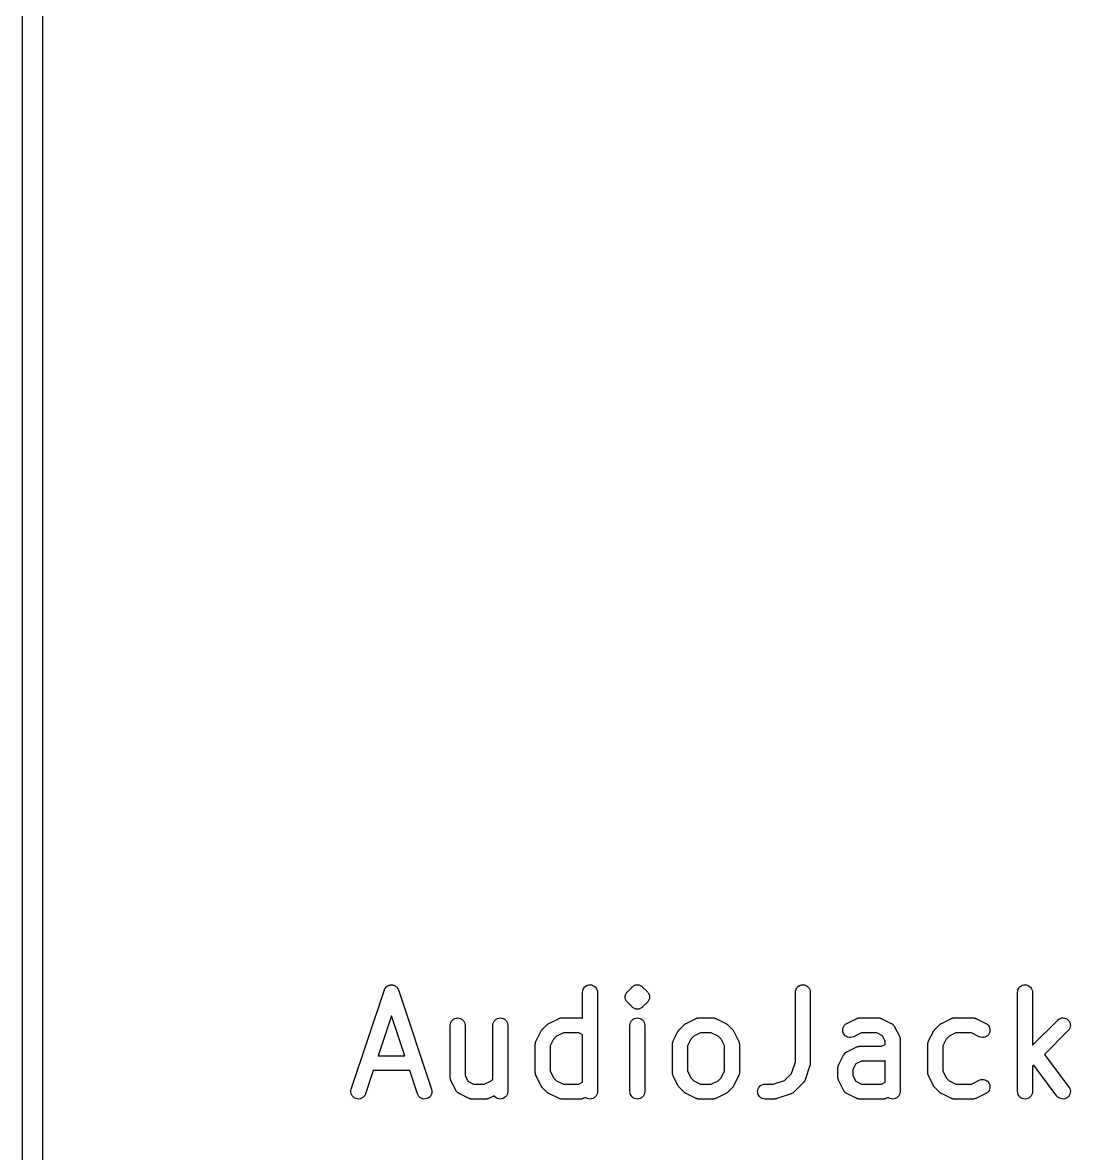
# Model space of a CAD drawing. Extents: x 18 to 40, y -182 to -6.
# Drawn here: x 18.4 to 28.95, y -116.8 to -105.42 of the extents above; entities that cross this region are included whole.
import ezdxf

# ---------------------------------------------------------------- set-up
doc = ezdxf.new("R2010")
doc.units = 0
doc.layers.add('BLACK', color=7, linetype='CONTINUOUS')

msp = doc.modelspace()

# ---------------------------------------------------------------- linework, layer by layer
at = {"layer": 'BLACK', "linetype": 'CONTINUOUS'}
for p, q in [((18.4004, -181.763), (18.4004, -5.7732)), ((18.6004, -5.8683), (18.6004, -181.668)), ((22.0678, -115.122), (22.0694, -115.12)), ((22.0694, -115.12), (22.0739, -115.117)), ((22.0739, -115.117), (22.0781, -115.114)), ((22.0781, -115.114), (22.0801, -115.114)), ((22.0801, -115.114), (22.0819, -115.112)), ((22.0819, -115.112), (22.0868, -115.111)), ((22.0868, -115.111), (22.0915, -115.109)), ((22.0915, -115.109), (22.0936, -115.108)), ((22.0936, -115.108), (22.0956, -115.107)), ((22.0956, -115.107), (22.1007, -115.107)), ((22.1007, -115.107), (22.1058, -115.105)), ((22.1058, -115.105), (22.108, -115.105)), ((22.108, -115.105), (22.1101, -115.105)), ((22.1101, -115.105), (22.1153, -115.105)), ((22.1153, -115.105), (22.1204, -115.105)), ((22.1204, -115.105), (22.1226, -115.105)), ((22.1226, -115.105), (22.1247, -115.106)), ((22.1247, -115.106), (22.1298, -115.107)), ((22.1298, -115.107), (22.1349, -115.108)), ((22.1349, -115.108), (22.1369, -115.108)), ((22.1369, -115.108), (22.139, -115.109)), ((22.139, -115.109), (22.1437, -115.111)), ((22.1437, -115.111), (22.1485, -115.113)), ((22.1485, -115.113), (22.1503, -115.114)), ((22.1503, -115.114), (22.1523, -115.115)), ((22.1523, -115.115), (22.1565, -115.118)), ((22.1565, -115.118), (22.1609, -115.121)), ((24.0623, -115.126), (24.0737, -115.117)), ((24.0737, -115.117), (24.0866, -115.11)), ((24.0866, -115.11), (24.1007, -115.106)), ((24.1007, -115.106), (24.1153, -115.105)), ((24.1153, -115.105), (24.1298, -115.106)), ((24.1298, -115.106), (24.1438, -115.111)), ((24.1438, -115.111), (24.1567, -115.118)), ((24.1567, -115.118), (24.168, -115.127)), ((24.5441, -115.122), (24.5496, -115.117)), ((24.5496, -115.117), (24.5498, -115.117)), ((24.5498, -115.117), (24.5499, -115.117)), ((24.5499, -115.117), (24.55, -115.117)), ((24.55, -115.117), (24.5501, -115.117)), ((24.5501, -115.117), (24.5563, -115.114)), ((24.5563, -115.114), (24.5626, -115.11)), ((24.5626, -115.11), (24.5627, -115.11)), ((24.5627, -115.11), (24.5628, -115.11)), ((24.5628, -115.11), (24.563, -115.11)), ((24.563, -115.11), (24.5631, -115.11)), ((24.5631, -115.11), (24.5699, -115.108)), ((24.5699, -115.108), (24.5766, -115.106)), ((24.5766, -115.106), (24.5767, -115.106)), ((24.5767, -115.106), (24.5769, -115.106)), ((24.5769, -115.106), (24.577, -115.106)), ((24.577, -115.106), (24.5771, -115.106)), ((24.5771, -115.106), (24.5842, -115.106)), ((24.5842, -115.106), (24.5912, -115.105)), ((24.5912, -115.105), (24.5913, -115.105)), ((24.5913, -115.105), (24.5915, -115.105)), ((24.5915, -115.105), (24.5916, -115.105)), ((24.5916, -115.105), (24.5917, -115.105)), ((24.5917, -115.105), (24.5987, -115.106)), ((24.5987, -115.106), (24.6058, -115.106)), ((24.6058, -115.106), (24.6059, -115.106)), ((24.6059, -115.106), (24.606, -115.106)), ((24.606, -115.106), (24.6061, -115.106)), ((24.6061, -115.106), (24.6063, -115.106)), ((24.6063, -115.106), (24.613, -115.109)), ((24.613, -115.109), (24.6198, -115.111)), ((24.6198, -115.111), (24.6199, -115.111)), ((24.6199, -115.111), (24.62, -115.111)), ((24.62, -115.111), (24.6201, -115.111)), ((24.6201, -115.111), (24.6202, -115.111)), ((24.6202, -115.111), (24.6265, -115.114)), ((24.6265, -115.114), (24.6327, -115.118)), ((24.6327, -115.118), (24.6328, -115.118)), ((24.6328, -115.118), (24.6329, -115.118)), ((24.6329, -115.118), (24.633, -115.118)), ((24.633, -115.118), (24.6331, -115.118)), ((24.6331, -115.118), (24.6385, -115.122)), ((26.2051, -115.126), (26.2165, -115.117)), ((26.2165, -115.117), (26.2295, -115.11)), ((26.2295, -115.11), (26.2435, -115.106)), ((26.2435, -115.106), (26.2581, -115.105)), ((26.2581, -115.105), (26.2727, -115.106)), ((26.2727, -115.106), (26.2867, -115.111)), ((26.2867, -115.111), (26.2995, -115.118)), ((26.2995, -115.118), (26.3108, -115.127)), ((28.4432, -115.126), (28.4546, -115.117)), ((28.4546, -115.117), (28.4676, -115.11)), ((28.4676, -115.11), (28.4816, -115.106)), ((28.4816, -115.106), (28.4962, -115.105)), ((28.4962, -115.105), (28.5108, -115.106)), ((28.5108, -115.106), (28.5248, -115.111)), ((28.5248, -115.111), (28.5376, -115.118)), ((28.5376, -115.118), (28.5489, -115.127)), ((21.7103, -116.156), (22.0436, -115.156)), ((22.0436, -115.156), (22.0439, -115.155)), ((22.0439, -115.155), (22.0461, -115.15)), ((22.0461, -115.15), (22.048, -115.146)), ((22.048, -115.146), (22.0492, -115.144)), ((22.0492, -115.144), (22.0501, -115.142)), ((22.0501, -115.142), (22.0531, -115.138)), ((22.0531, -115.138), (22.0559, -115.133)), ((22.0559, -115.133), (22.0574, -115.132)), ((22.0574, -115.132), (22.0587, -115.13)), ((22.0587, -115.13), (22.0625, -115.127)), ((22.0625, -115.127), (22.0661, -115.123)), ((22.0661, -115.123), (22.0678, -115.122)), ((22.1609, -115.121), (22.1624, -115.122)), ((22.1624, -115.122), (22.1642, -115.123)), ((22.1642, -115.123), (22.1677, -115.127)), ((22.1677, -115.127), (22.1715, -115.131)), ((22.1715, -115.131), (22.1727, -115.133)), ((22.1727, -115.133), (22.1742, -115.134)), ((22.1742, -115.134), (22.1769, -115.139)), ((22.1769, -115.139), (22.1799, -115.143)), ((22.1799, -115.143), (22.1808, -115.145)), ((22.1808, -115.145), (22.1819, -115.147)), ((22.1819, -115.147), (22.1838, -115.151)), ((22.1838, -115.151), (22.1859, -115.156)), ((22.1859, -115.156), (22.5192, -116.156)), ((24.0397, -115.179), (24.0414, -115.164)), ((24.0397, -115.18), (24.0397, -115.179)), ((24.0397, -115.441), (24.0397, -115.18)), ((24.0414, -115.164), (24.0458, -115.15)), ((24.0458, -115.15), (24.0529, -115.138)), ((24.0529, -115.138), (24.0623, -115.126)), ((24.168, -115.127), (24.1772, -115.138)), ((24.1772, -115.138), (24.1841, -115.151)), ((24.1841, -115.151), (24.1883, -115.165)), ((24.1883, -115.165), (24.1897, -115.18)), ((24.1897, -115.18), (24.1897, -116.18)), ((24.4683, -115.227), (24.4691, -115.22)), ((24.469, -115.234), (24.4683, -115.227)), ((24.4683, -115.227), (24.4683, -115.227)), ((24.4683, -115.227), (24.4683, -115.227)), ((24.4691, -115.22), (24.4698, -115.213)), ((24.4698, -115.213), (24.4699, -115.212)), ((24.4699, -115.212), (24.472, -115.205)), ((24.4699, -115.212), (24.4699, -115.212)), ((24.472, -115.205), (24.4741, -115.199)), ((24.4741, -115.199), (24.4742, -115.198)), ((24.4742, -115.198), (24.4743, -115.198)), ((24.4743, -115.198), (24.4777, -115.192)), ((24.4777, -115.192), (24.481, -115.186)), ((24.481, -115.186), (24.4811, -115.186)), ((24.4811, -115.186), (24.4813, -115.185)), ((24.4813, -115.185), (24.4858, -115.18)), ((24.4858, -115.18), (24.4903, -115.174)), ((24.4903, -115.174), (24.5379, -115.127)), ((24.5379, -115.127), (24.5383, -115.126)), ((24.5383, -115.126), (24.5383, -115.126)), ((24.5383, -115.126), (24.5383, -115.126)), ((24.5383, -115.126), (24.5384, -115.126)), ((24.5384, -115.126), (24.5385, -115.126)), ((24.5385, -115.126), (24.5385, -115.126)), ((24.5385, -115.126), (24.5386, -115.126)), ((24.5386, -115.126), (24.5441, -115.122)), ((24.6385, -115.122), (24.644, -115.127)), ((24.644, -115.127), (24.6916, -115.174)), ((24.6916, -115.174), (24.6919, -115.175)), ((24.6919, -115.175), (24.6919, -115.175)), ((24.6919, -115.175), (24.692, -115.175)), ((24.692, -115.175), (24.6923, -115.175)), ((24.6923, -115.175), (24.6968, -115.181)), ((24.6968, -115.181), (24.7012, -115.186)), ((24.7012, -115.186), (24.7013, -115.186)), ((24.7013, -115.186), (24.7014, -115.187)), ((24.7014, -115.187), (24.7047, -115.193)), ((24.7047, -115.193), (24.708, -115.199)), ((24.708, -115.199), (24.7081, -115.199)), ((24.7081, -115.199), (24.7082, -115.2)), ((24.7082, -115.2), (24.7102, -115.207)), ((24.7102, -115.207), (24.7122, -115.213)), ((24.7122, -115.213), (24.7122, -115.213)), ((24.7122, -115.213), (24.7123, -115.214)), ((24.7123, -115.214), (24.7129, -115.221)), ((24.7135, -115.228), (24.7128, -115.235)), ((24.7129, -115.221), (24.7135, -115.228)), ((24.7135, -115.228), (24.7135, -115.228)), ((24.7135, -115.228), (24.7135, -115.228)), ((26.1826, -115.179), (26.1842, -115.164)), ((26.1826, -115.18), (26.1826, -115.179)), ((26.1826, -115.882), (26.1826, -115.18)), ((26.1842, -115.164), (26.1887, -115.15)), ((26.1887, -115.15), (26.1957, -115.138)), ((26.1957, -115.138), (26.2051, -115.126)), ((26.3108, -115.127), (26.3201, -115.138)), ((26.3201, -115.138), (26.3269, -115.151)), ((26.3269, -115.151), (26.3312, -115.165)), ((26.3312, -115.165), (26.3326, -115.18)), ((26.3326, -115.18), (26.3326, -115.894)), ((28.4207, -115.179), (28.4223, -115.164)), ((28.4207, -115.18), (28.4207, -115.179)), ((28.4207, -116.18), (28.4207, -115.18)), ((28.4223, -115.164), (28.4268, -115.15)), ((28.4268, -115.15), (28.4338, -115.138)), ((28.4338, -115.138), (28.4432, -115.126)), ((28.5489, -115.127), (28.5582, -115.138)), ((28.5582, -115.138), (28.565, -115.151)), ((28.565, -115.151), (28.5693, -115.165)), ((28.5693, -115.165), (28.5707, -115.18)), ((28.5707, -115.18), (28.5707, -115.713)), ((24.4696, -115.241), (24.469, -115.234)), ((24.4697, -115.242), (24.4696, -115.241)), ((24.4717, -115.249), (24.4697, -115.242)), ((24.4697, -115.242), (24.4697, -115.242)), ((24.4737, -115.255), (24.4717, -115.249)), ((24.4738, -115.256), (24.4737, -115.255)), ((24.4739, -115.256), (24.4738, -115.256)), ((24.4772, -115.262), (24.4739, -115.256)), ((24.4804, -115.268), (24.4772, -115.262)), ((24.4806, -115.269), (24.4804, -115.268)), ((24.4807, -115.269), (24.4806, -115.269)), ((24.4852, -115.274), (24.4807, -115.269)), ((24.4895, -115.28), (24.4852, -115.274)), ((24.4899, -115.28), (24.4895, -115.28)), ((24.4903, -115.281), (24.4899, -115.28)), ((24.4899, -115.28), (24.4899, -115.28)), ((24.4899, -115.28), (24.4899, -115.28)), ((24.5379, -115.328), (24.4903, -115.281)), ((24.5433, -115.333), (24.5379, -115.328)), ((24.5488, -115.337), (24.5433, -115.333)), ((24.5489, -115.337), (24.5488, -115.337)), ((24.549, -115.337), (24.5489, -115.337)), ((24.5491, -115.337), (24.549, -115.337)), ((24.5492, -115.337), (24.5491, -115.337)), ((24.5554, -115.341), (24.5492, -115.337)), ((24.5616, -115.344), (24.5554, -115.341)), ((24.5617, -115.344), (24.5616, -115.344)), ((24.5619, -115.344), (24.5617, -115.344)), ((24.562, -115.344), (24.5619, -115.344)), ((24.5621, -115.344), (24.562, -115.344)), ((24.5688, -115.346), (24.5621, -115.344)), ((24.5756, -115.349), (24.5688, -115.346)), ((24.6119, -115.347), (24.6052, -115.349)), ((24.6188, -115.345), (24.6119, -115.347)), ((24.6189, -115.345), (24.6188, -115.345)), ((24.619, -115.345), (24.6189, -115.345)), ((24.6191, -115.345), (24.619, -115.345)), ((24.6193, -115.345), (24.6191, -115.345)), ((24.6255, -115.341), (24.6193, -115.345)), ((24.6318, -115.338), (24.6255, -115.341)), ((24.6319, -115.338), (24.6318, -115.338)), ((24.632, -115.338), (24.6319, -115.338)), ((24.6321, -115.338), (24.632, -115.338)), ((24.6322, -115.338), (24.6321, -115.338)), ((24.6377, -115.333), (24.6322, -115.338)), ((24.6432, -115.329), (24.6377, -115.333)), ((24.6434, -115.329), (24.6432, -115.329)), ((24.6436, -115.329), (24.6434, -115.329)), ((24.6434, -115.329), (24.6434, -115.329)), ((24.6434, -115.329), (24.6434, -115.329)), ((24.644, -115.328), (24.6436, -115.329)), ((24.6436, -115.329), (24.6436, -115.329)), ((24.6436, -115.329), (24.6436, -115.329)), ((24.6916, -115.281), (24.644, -115.328)), ((24.6961, -115.275), (24.6916, -115.281)), ((24.7006, -115.27), (24.6961, -115.275)), ((24.7007, -115.269), (24.7006, -115.27)), ((24.7009, -115.269), (24.7007, -115.269)), ((24.7042, -115.263), (24.7009, -115.269)), ((24.7076, -115.257), (24.7042, -115.263)), ((24.7077, -115.257), (24.7076, -115.257)), ((24.7078, -115.256), (24.7077, -115.257)), ((24.7099, -115.25), (24.7078, -115.256)), ((24.712, -115.243), (24.7099, -115.25)), ((24.7121, -115.242), (24.712, -115.243)), ((24.712, -115.243), (24.712, -115.243)), ((24.7128, -115.235), (24.7121, -115.242)), ((22.1147, -115.417), (21.9807, -115.819)), ((22.2488, -115.819), (22.1147, -115.417)), ((22.7195, -115.471), (22.7289, -115.46)), ((22.7289, -115.46), (22.7403, -115.45)), ((22.7403, -115.45), (22.7533, -115.444)), ((22.7533, -115.444), (22.7674, -115.44)), ((22.7674, -115.44), (22.7819, -115.438)), ((22.7819, -115.438), (22.7965, -115.44)), ((22.7965, -115.44), (22.8105, -115.444)), ((22.8105, -115.444), (22.8233, -115.451)), ((22.8233, -115.451), (22.8346, -115.46)), ((22.8346, -115.46), (22.8439, -115.472)), ((23.1481, -115.471), (23.1575, -115.46)), ((23.1575, -115.46), (23.1689, -115.45)), ((23.1689, -115.45), (23.1819, -115.444)), ((23.1819, -115.444), (23.1959, -115.44)), ((23.1959, -115.44), (23.2105, -115.438)), ((23.2105, -115.438), (23.2251, -115.44)), ((23.2251, -115.44), (23.239, -115.444)), ((23.239, -115.444), (23.2519, -115.451)), ((23.2519, -115.451), (23.2632, -115.46)), ((23.2632, -115.46), (23.2724, -115.472)), ((23.7002, -115.494), (23.7955, -115.446)), ((23.7955, -115.446), (23.7964, -115.446)), ((23.7964, -115.446), (23.7985, -115.445)), ((23.7985, -115.445), (23.8004, -115.444)), ((23.8004, -115.444), (23.8054, -115.442)), ((23.8054, -115.442), (23.8102, -115.441)), ((23.8102, -115.441), (23.8123, -115.44)), ((23.8123, -115.44), (23.8145, -115.44)), ((23.8145, -115.44), (23.8196, -115.439)), ((23.8196, -115.439), (23.8246, -115.438)), ((23.8246, -115.438), (23.8268, -115.438)), ((23.8268, -115.438), (23.829, -115.438)), ((23.829, -115.438), (24.0195, -115.438)), ((24.0195, -115.438), (24.0205, -115.438)), ((24.0205, -115.438), (24.0227, -115.438)), ((24.0227, -115.438), (24.0249, -115.438)), ((24.0249, -115.438), (24.03, -115.439)), ((24.03, -115.439), (24.0351, -115.44)), ((24.0351, -115.44), (24.0372, -115.441)), ((24.0372, -115.441), (24.0394, -115.441)), ((24.0394, -115.441), (24.0397, -115.441)), ((24.529, -115.471), (24.5385, -115.46)), ((24.5385, -115.46), (24.5499, -115.45)), ((24.5499, -115.45), (24.5628, -115.444)), ((24.5628, -115.444), (24.5769, -115.44)), ((24.5757, -115.349), (24.5756, -115.349)), ((24.5758, -115.349), (24.5757, -115.349)), ((24.576, -115.349), (24.5758, -115.349)), ((24.5761, -115.349), (24.576, -115.349)), ((24.5831, -115.349), (24.5761, -115.349)), ((24.5769, -115.44), (24.5915, -115.438)), ((24.5901, -115.35), (24.5831, -115.349)), ((24.5903, -115.35), (24.5901, -115.35)), ((24.5904, -115.35), (24.5903, -115.35)), ((24.5905, -115.35), (24.5904, -115.35)), ((24.5907, -115.35), (24.5905, -115.35)), ((24.5977, -115.349), (24.5907, -115.35)), ((24.5915, -115.438), (24.606, -115.44)), ((24.6047, -115.349), (24.5977, -115.349)), ((24.6049, -115.349), (24.6047, -115.349)), ((24.605, -115.349), (24.6049, -115.349)), ((24.6051, -115.349), (24.605, -115.349)), ((24.6052, -115.349), (24.6051, -115.349)), ((24.606, -115.44), (24.62, -115.444)), ((24.62, -115.444), (24.6329, -115.451)), ((24.6329, -115.451), (24.6441, -115.46)), ((24.6441, -115.46), (24.6534, -115.472)), ((25.0812, -115.494), (25.1764, -115.446)), ((25.1764, -115.446), (25.1774, -115.446)), ((25.1774, -115.446), (25.1794, -115.445)), ((25.1794, -115.445), (25.1814, -115.444)), ((25.1814, -115.444), (25.1863, -115.442)), ((25.1863, -115.442), (25.1911, -115.441)), ((25.1911, -115.441), (25.1933, -115.44)), ((25.1933, -115.44), (25.1954, -115.44)), ((25.1954, -115.44), (25.2005, -115.439)), ((25.2005, -115.439), (25.2056, -115.438)), ((25.2056, -115.438), (25.2078, -115.438)), ((25.2078, -115.438), (25.21, -115.438)), ((25.21, -115.438), (25.3528, -115.438)), ((25.3528, -115.438), (25.3539, -115.438)), ((25.3539, -115.438), (25.3561, -115.438)), ((25.3561, -115.438), (25.3583, -115.438)), ((25.3583, -115.438), (25.3633, -115.439)), ((25.3633, -115.439), (25.3684, -115.44)), ((25.3684, -115.44), (25.3705, -115.441)), ((25.3705, -115.441), (25.3727, -115.441)), ((25.3727, -115.441), (25.3775, -115.443)), ((25.3775, -115.443), (25.3824, -115.444)), ((25.3824, -115.444), (25.3843, -115.445)), ((25.3843, -115.445), (25.3864, -115.446)), ((25.3864, -115.446), (25.4816, -115.494)), ((26.7002, -115.494), (26.7955, -115.446)), ((26.7955, -115.446), (26.7964, -115.446)), ((26.7964, -115.446), (26.7985, -115.445)), ((26.7985, -115.445), (26.8004, -115.444)), ((26.8004, -115.444), (26.8054, -115.442)), ((26.8054, -115.442), (26.8102, -115.441)), ((26.8102, -115.441), (26.8123, -115.44)), ((26.8123, -115.44), (26.8145, -115.44)), ((26.8145, -115.44), (26.8196, -115.439)), ((26.8196, -115.439), (26.8246, -115.438)), ((26.8246, -115.438), (26.8268, -115.438)), ((26.8268, -115.438), (26.829, -115.438)), ((26.829, -115.438), (27.0195, -115.438)), ((27.0195, -115.438), (27.0205, -115.438)), ((27.0205, -115.438), (27.0227, -115.438)), ((27.0227, -115.438), (27.0249, -115.438)), ((27.0249, -115.438), (27.03, -115.439)), ((27.03, -115.439), (27.0351, -115.44)), ((27.0351, -115.44), (27.0372, -115.441)), ((27.0372, -115.441), (27.0394, -115.441)), ((27.0394, -115.441), (27.0442, -115.443)), ((27.0442, -115.443), (27.049, -115.444)), ((27.049, -115.444), (27.051, -115.445)), ((27.051, -115.445), (27.053, -115.446)), ((27.053, -115.446), (27.1483, -115.494)), ((27.6526, -115.494), (27.7479, -115.446)), ((27.7479, -115.446), (27.7488, -115.446)), ((27.7488, -115.446), (27.7509, -115.445)), ((27.7509, -115.445), (27.7528, -115.444)), ((27.7528, -115.444), (27.7577, -115.442)), ((27.7577, -115.442), (27.7625, -115.441)), ((27.7625, -115.441), (27.7647, -115.44)), ((27.7647, -115.44), (27.7668, -115.44)), ((27.7668, -115.44), (27.7719, -115.439)), ((27.7719, -115.439), (27.777, -115.438)), ((27.777, -115.438), (27.7792, -115.438)), ((27.7792, -115.438), (27.7814, -115.438)), ((27.7814, -115.438), (27.9719, -115.438)), ((27.9719, -115.438), (27.9729, -115.438)), ((27.9729, -115.438), (27.9751, -115.438)), ((27.9751, -115.438), (27.9773, -115.438)), ((27.9773, -115.438), (27.9824, -115.439)), ((27.9824, -115.439), (27.9875, -115.44)), ((27.9875, -115.44), (27.9896, -115.441)), ((27.9896, -115.441), (27.9918, -115.441)), ((27.9918, -115.441), (27.9965, -115.443)), ((27.9965, -115.443), (28.0014, -115.444)), ((28.0014, -115.444), (28.0034, -115.445)), ((28.0034, -115.445), (28.0054, -115.446)), ((28.0054, -115.446), (28.1007, -115.494)), ((28.5707, -115.713), (28.8236, -115.46)), ((28.8236, -115.46), (28.8244, -115.459)), ((28.8244, -115.459), (28.8358, -115.45)), ((28.8358, -115.45), (28.8488, -115.444)), ((28.8488, -115.444), (28.8628, -115.439)), ((28.8628, -115.439), (28.8774, -115.438)), ((28.8774, -115.438), (28.892, -115.44)), ((28.892, -115.44), (28.9059, -115.444)), ((28.9059, -115.444), (28.9188, -115.451)), ((28.9188, -115.451), (28.93, -115.461)), ((28.93, -115.461), (28.9393, -115.472)), ((22.7064, -115.512), (22.708, -115.498)), ((22.7064, -115.513), (22.7064, -115.512)), ((22.7064, -116.037), (22.7064, -115.513)), ((22.708, -115.498), (22.7125, -115.484)), ((22.7125, -115.484), (22.7195, -115.471)), ((22.8439, -115.472), (22.8507, -115.485)), ((22.8507, -115.485), (22.855, -115.499)), ((22.855, -115.499), (22.8564, -115.513)), ((22.8564, -115.513), (22.8564, -116.019)), ((23.135, -115.512), (23.1366, -115.498)), ((23.135, -115.513), (23.135, -115.512)), ((23.135, -116.054), (23.135, -115.513)), ((23.1366, -115.498), (23.141, -115.484)), ((23.141, -115.484), (23.1481, -115.471)), ((23.2724, -115.472), (23.2793, -115.485)), ((23.2793, -115.485), (23.2835, -115.499)), ((23.2835, -115.499), (23.285, -115.513)), ((23.285, -115.513), (23.285, -116.18)), ((23.5715, -115.67), (23.6191, -115.575)), ((23.6191, -115.575), (23.6196, -115.574)), ((23.6196, -115.574), (23.6219, -115.57)), ((23.6219, -115.57), (23.6238, -115.567)), ((23.6238, -115.567), (23.6258, -115.564)), ((23.6258, -115.564), (23.6275, -115.562)), ((23.6275, -115.562), (23.6305, -115.559)), ((23.6305, -115.559), (23.6331, -115.555)), ((23.6331, -115.555), (23.6808, -115.508)), ((23.6808, -115.508), (23.6815, -115.507)), ((23.6815, -115.507), (23.6848, -115.504)), ((23.6848, -115.504), (23.6879, -115.502)), ((23.6879, -115.502), (23.6905, -115.5)), ((23.6905, -115.5), (23.6929, -115.498)), ((23.6929, -115.498), (23.6967, -115.496)), ((23.6967, -115.496), (23.7002, -115.494)), ((24.5159, -115.512), (24.5176, -115.498)), ((24.5159, -115.513), (24.5159, -115.512)), ((24.5159, -116.18), (24.5159, -115.513)), ((24.5176, -115.498), (24.522, -115.484)), ((24.522, -115.484), (24.529, -115.471)), ((24.6534, -115.472), (24.6603, -115.485)), ((24.6603, -115.485), (24.6645, -115.499)), ((24.6645, -115.499), (24.6659, -115.513)), ((24.6659, -115.513), (24.6659, -116.18)), ((24.9524, -115.67), (25, -115.575)), ((25, -115.575), (25.0005, -115.574)), ((25.0005, -115.574), (25.0028, -115.57)), ((25.0028, -115.57), (25.0048, -115.567)), ((25.0048, -115.567), (25.0068, -115.564)), ((25.0068, -115.564), (25.0085, -115.562)), ((25.0085, -115.562), (25.0114, -115.559)), ((25.0114, -115.559), (25.0141, -115.555)), ((25.0141, -115.555), (25.0617, -115.508)), ((25.0617, -115.508), (25.0624, -115.507)), ((25.0624, -115.507), (25.0657, -115.504)), ((25.0657, -115.504), (25.0688, -115.502)), ((25.0688, -115.502), (25.0715, -115.5)), ((25.0715, -115.5), (25.0739, -115.498)), ((25.0739, -115.498), (25.0776, -115.496)), ((25.0776, -115.496), (25.0812, -115.494)), ((25.4816, -115.494), (25.4825, -115.494)), ((25.4825, -115.494), (25.4861, -115.497)), ((25.4861, -115.497), (25.4898, -115.499)), ((25.4898, -115.499), (25.4922, -115.5)), ((25.4922, -115.5), (25.4948, -115.502)), ((25.4948, -115.502), (25.4978, -115.505)), ((25.4978, -115.505), (25.5011, -115.508)), ((25.5011, -115.508), (25.5487, -115.555)), ((25.5487, -115.555), (25.5495, -115.556)), ((25.5495, -115.556), (25.5521, -115.559)), ((25.5521, -115.559), (25.555, -115.563)), ((25.555, -115.563), (25.5566, -115.565)), ((25.5566, -115.565), (25.5586, -115.568)), ((25.5586, -115.568), (25.5605, -115.571)), ((25.5605, -115.571), (25.5628, -115.575)), ((25.5628, -115.575), (25.6104, -115.67)), ((26.6589, -115.566), (26.6594, -115.551)), ((26.6613, -115.58), (26.6589, -115.566)), ((26.6594, -115.551), (26.6627, -115.537)), ((26.6627, -115.537), (26.6687, -115.524)), ((26.6687, -115.524), (26.6772, -115.512)), ((26.6772, -115.512), (26.6879, -115.502)), ((26.6879, -115.502), (26.7002, -115.494)), ((27.1483, -115.494), (27.1492, -115.494)), ((27.1492, -115.494), (27.1506, -115.495)), ((27.1506, -115.495), (27.1521, -115.496)), ((27.1521, -115.496), (27.1567, -115.499)), ((27.1567, -115.499), (27.1615, -115.502)), ((27.1615, -115.502), (27.1627, -115.503)), ((27.1627, -115.503), (27.164, -115.504)), ((27.164, -115.504), (27.1679, -115.508)), ((27.1679, -115.508), (27.172, -115.512)), ((27.172, -115.512), (27.1729, -115.514)), ((27.1729, -115.514), (27.174, -115.515)), ((27.174, -115.515), (27.1771, -115.52)), ((27.1771, -115.52), (27.1803, -115.524)), ((27.1803, -115.524), (27.181, -115.526)), ((27.181, -115.526), (27.1818, -115.527)), ((27.1818, -115.527), (27.2294, -115.623)), ((27.5238, -115.67), (27.5715, -115.575)), ((27.5715, -115.575), (27.5719, -115.574)), ((27.5719, -115.574), (27.5742, -115.57)), ((27.5742, -115.57), (27.5762, -115.567)), ((27.5762, -115.567), (27.5782, -115.564)), ((27.5782, -115.564), (27.5799, -115.562)), ((27.5799, -115.562), (27.5828, -115.559)), ((27.5828, -115.559), (27.5855, -115.555)), ((27.5855, -115.555), (27.6331, -115.508)), ((27.6331, -115.508), (27.6339, -115.507)), ((27.6339, -115.507), (27.6372, -115.504)), ((27.6372, -115.504), (27.6402, -115.502)), ((27.6402, -115.502), (27.6429, -115.5)), ((27.6429, -115.5), (27.6453, -115.498)), ((27.6453, -115.498), (27.6491, -115.496)), ((27.6491, -115.496), (27.6526, -115.494)), ((28.1007, -115.494), (28.1016, -115.494)), ((28.1016, -115.494), (28.1139, -115.502)), ((28.1139, -115.502), (28.1244, -115.512)), ((28.1244, -115.512), (28.1327, -115.524)), ((28.1327, -115.524), (28.1385, -115.538)), ((28.1385, -115.538), (28.1416, -115.552)), ((28.1419, -115.567), (28.1393, -115.581)), ((28.1416, -115.552), (28.1419, -115.567)), ((28.9297, -115.566), (28.69, -115.806)), ((28.939, -115.555), (28.9297, -115.566)), ((28.9459, -115.542), (28.939, -115.555)), ((28.9393, -115.472), (28.9461, -115.485)), ((28.9502, -115.528), (28.9459, -115.542)), ((28.9461, -115.485), (28.9503, -115.499)), ((28.9516, -115.513), (28.9502, -115.528)), ((28.9503, -115.499), (28.9516, -115.513)), ((23.5646, -115.693), (23.5652, -115.688)), ((23.5652, -115.688), (23.5659, -115.686)), ((23.5659, -115.686), (23.5662, -115.684)), ((23.5662, -115.684), (23.5681, -115.679)), ((23.5681, -115.679), (23.5696, -115.674)), ((23.5696, -115.674), (23.5707, -115.672)), ((23.5707, -115.672), (23.5715, -115.67)), ((23.7478, -115.653), (23.7135, -115.721)), ((23.7782, -115.622), (23.7478, -115.653)), ((23.8467, -115.588), (23.7782, -115.622)), ((24.0018, -115.588), (23.8467, -115.588)), ((24.0397, -115.607), (24.0018, -115.588)), ((24.0397, -116.086), (24.0397, -115.607)), ((24.9456, -115.693), (24.9461, -115.688)), ((24.9461, -115.688), (24.9468, -115.686)), ((24.9468, -115.686), (24.9472, -115.684)), ((24.9472, -115.684), (24.949, -115.679)), ((24.949, -115.679), (24.9506, -115.674)), ((24.9506, -115.674), (24.9516, -115.672)), ((24.9516, -115.672), (24.9524, -115.67)), ((25.1288, -115.653), (25.0945, -115.721)), ((25.1592, -115.622), (25.1288, -115.653)), ((25.2277, -115.588), (25.1592, -115.622)), ((25.3351, -115.588), (25.2277, -115.588)), ((25.4036, -115.622), (25.3351, -115.588)), ((25.4341, -115.653), (25.4036, -115.622)), ((25.4683, -115.721), (25.4341, -115.653)), ((25.6104, -115.67), (25.6109, -115.671)), ((25.6109, -115.671), (25.6116, -115.673)), ((25.6116, -115.673), (25.6126, -115.675)), ((25.6126, -115.675), (25.6141, -115.68)), ((25.6141, -115.68), (25.6159, -115.685)), ((25.6159, -115.685), (25.6162, -115.687)), ((25.6162, -115.687), (25.6169, -115.689)), ((25.6169, -115.689), (25.6174, -115.694)), ((26.6665, -115.594), (26.6613, -115.58)), ((26.6742, -115.606), (26.6665, -115.594)), ((26.6842, -115.617), (26.6742, -115.606)), ((26.696, -115.626), (26.6842, -115.617)), ((26.7093, -115.632), (26.696, -115.626)), ((26.7236, -115.635), (26.7093, -115.632)), ((26.7382, -115.636), (26.7236, -115.635)), ((26.7526, -115.633), (26.7382, -115.636)), ((26.7664, -115.628), (26.7526, -115.633)), ((26.7673, -115.628), (26.7664, -115.628)), ((26.8467, -115.588), (26.7673, -115.628)), ((27.0018, -115.588), (26.8467, -115.588)), ((27.0588, -115.617), (27.0018, -115.588)), ((27.0874, -115.674), (27.0588, -115.617)), ((27.0874, -115.705), (27.0874, -115.674)), ((27.2294, -115.623), (27.2299, -115.623)), ((27.2299, -115.623), (27.2307, -115.626)), ((27.2307, -115.626), (27.2317, -115.627)), ((27.2317, -115.627), (27.2332, -115.632)), ((27.2332, -115.632), (27.2349, -115.637)), ((27.2349, -115.637), (27.2353, -115.639)), ((27.2353, -115.639), (27.2359, -115.642)), ((27.2359, -115.642), (27.2364, -115.647)), ((27.2364, -115.647), (27.2372, -115.652)), ((27.2372, -115.652), (27.2371, -115.654)), ((27.2371, -115.654), (27.2374, -115.656)), ((27.2374, -115.656), (27.2374, -116.18)), ((27.517, -115.693), (27.5176, -115.688)), ((27.5176, -115.688), (27.5182, -115.686)), ((27.5182, -115.686), (27.5186, -115.684)), ((27.5186, -115.684), (27.5204, -115.679)), ((27.5204, -115.679), (27.522, -115.674)), ((27.522, -115.674), (27.5231, -115.672)), ((27.5231, -115.672), (27.5238, -115.67)), ((27.7002, -115.653), (27.6659, -115.721)), ((27.7306, -115.622), (27.7002, -115.653)), ((27.7991, -115.588), (27.7306, -115.622)), ((27.9542, -115.588), (27.7991, -115.588)), ((28.0336, -115.628), (27.9542, -115.588)), ((28.0472, -115.633), (28.0336, -115.628)), ((28.0617, -115.636), (28.0472, -115.633)), ((28.0763, -115.635), (28.0617, -115.636)), ((28.0906, -115.632), (28.0763, -115.635)), ((28.104, -115.626), (28.0906, -115.632)), ((28.116, -115.618), (28.104, -115.626)), ((28.1261, -115.607), (28.116, -115.618)), ((28.134, -115.595), (28.1261, -115.607)), ((28.1393, -115.581), (28.134, -115.595)), ((23.5635, -115.704), (23.5636, -115.703)), ((23.5635, -115.989), (23.5635, -115.704)), ((23.5636, -115.703), (23.5638, -115.7)), ((23.5637, -115.698), (23.5646, -115.693)), ((23.5638, -115.7), (23.5637, -115.698)), ((23.7135, -115.721), (23.7135, -115.972)), ((24.9445, -115.703), (24.9448, -115.7)), ((24.9445, -115.704), (24.9445, -115.703)), ((24.9445, -115.989), (24.9445, -115.704)), ((24.9447, -115.698), (24.9456, -115.693)), ((24.9448, -115.7), (24.9447, -115.698)), ((25.0945, -115.721), (25.0945, -115.972)), ((25.4683, -115.972), (25.4683, -115.721)), ((25.6174, -115.694), (25.6182, -115.699)), ((25.6182, -115.699), (25.6181, -115.701)), ((25.6181, -115.701), (25.6183, -115.704)), ((25.6183, -115.704), (25.6183, -115.989)), ((26.672, -115.805), (26.6751, -115.8)), ((26.6751, -115.8), (26.6763, -115.799)), ((26.6763, -115.799), (26.6772, -115.797)), ((26.6772, -115.797), (26.6814, -115.793)), ((26.6814, -115.793), (26.6853, -115.789)), ((26.6853, -115.789), (26.6867, -115.788)), ((26.6867, -115.788), (26.6879, -115.787)), ((26.6879, -115.787), (26.6927, -115.784)), ((26.6927, -115.784), (26.6974, -115.781)), ((26.6974, -115.781), (26.6989, -115.78)), ((26.6989, -115.78), (26.7002, -115.779)), ((26.7002, -115.779), (26.7955, -115.732)), ((26.7955, -115.732), (26.7964, -115.731)), ((26.7964, -115.731), (26.7985, -115.731)), ((26.7985, -115.731), (26.8004, -115.73)), ((26.8004, -115.73), (26.8054, -115.728)), ((26.8054, -115.728), (26.8102, -115.726)), ((26.8102, -115.726), (26.8123, -115.726)), ((26.8123, -115.726), (26.8145, -115.725)), ((26.8145, -115.725), (26.8196, -115.725)), ((26.8196, -115.725), (26.8246, -115.724)), ((26.8246, -115.724), (26.8268, -115.724)), ((26.8268, -115.724), (26.829, -115.724)), ((26.829, -115.724), (27.0494, -115.724)), ((27.0494, -115.724), (27.0874, -115.705)), ((27.5159, -115.703), (27.5162, -115.7)), ((27.5159, -115.704), (27.5159, -115.703)), ((27.5159, -115.989), (27.5159, -115.704)), ((27.5161, -115.698), (27.517, -115.693)), ((27.5162, -115.7), (27.5161, -115.698)), ((27.6659, -115.721), (27.6659, -115.972)), ((21.9807, -115.819), (22.2488, -115.819)), ((26.1444, -115.997), (26.1826, -115.882)), ((26.3297, -115.914), (26.3287, -115.918)), ((26.331, -115.91), (26.3297, -115.914)), ((26.3313, -115.907), (26.331, -115.91)), ((26.332, -115.904), (26.3313, -115.907)), ((26.3321, -115.899), (26.332, -115.904)), ((26.3326, -115.895), (26.3321, -115.899)), ((26.3326, -115.894), (26.3326, -115.895)), ((26.6138, -115.922), (26.6157, -115.917)), ((26.6157, -115.917), (26.6172, -115.912)), ((26.6172, -115.912), (26.6183, -115.91)), ((26.6183, -115.91), (26.6191, -115.908)), ((26.6191, -115.908), (26.6667, -115.813)), ((26.6667, -115.813), (26.6672, -115.812)), ((26.6672, -115.812), (26.6681, -115.811)), ((26.6681, -115.811), (26.6687, -115.809)), ((26.6687, -115.809), (26.672, -115.805)), ((26.7897, -115.902), (26.7612, -115.959)), ((26.8467, -115.874), (26.7897, -115.902)), ((27.0671, -115.874), (26.8467, -115.874)), ((27.0693, -115.874), (27.0671, -115.874)), ((27.0715, -115.874), (27.0693, -115.874)), ((27.0766, -115.873), (27.0715, -115.874)), ((27.0817, -115.872), (27.0766, -115.873)), ((27.0838, -115.872), (27.0817, -115.872)), ((27.086, -115.872), (27.0838, -115.872)), ((27.0874, -115.871), (27.086, -115.872)), ((27.0874, -116.086), (27.0874, -115.871)), ((28.5828, -115.913), (28.5707, -115.925)), ((28.8166, -116.225), (28.5828, -115.913)), ((28.69, -115.806), (28.9366, -116.135)), ((21.9307, -115.969), (21.8526, -116.204)), ((22.2988, -115.969), (21.9307, -115.969)), ((22.3769, -116.204), (22.2988, -115.969)), ((22.8564, -116.019), (22.8849, -116.076)), ((23.5638, -115.992), (23.5635, -115.989)), ((23.5637, -115.994), (23.5638, -115.992)), ((23.5645, -115.999), (23.5637, -115.994)), ((23.565, -116.004), (23.5645, -115.999)), ((23.5656, -116.006), (23.565, -116.004)), ((23.566, -116.008), (23.5656, -116.006)), ((23.5677, -116.013), (23.566, -116.008)), ((23.5692, -116.018), (23.5677, -116.013)), ((23.5702, -116.02), (23.5692, -116.018)), ((23.571, -116.022), (23.5702, -116.02)), ((23.5715, -116.023), (23.571, -116.022)), ((23.6191, -116.118), (23.5715, -116.023)), ((23.7135, -115.972), (23.7478, -116.04)), ((24.9447, -115.992), (24.9445, -115.989)), ((24.9446, -115.994), (24.9447, -115.992)), ((24.9454, -115.999), (24.9446, -115.994)), ((24.9459, -116.004), (24.9454, -115.999)), ((24.9466, -116.006), (24.9459, -116.004)), ((24.9469, -116.008), (24.9466, -116.006)), ((24.9487, -116.013), (24.9469, -116.008)), ((24.9502, -116.018), (24.9487, -116.013)), ((24.9512, -116.02), (24.9502, -116.018)), ((24.952, -116.022), (24.9512, -116.02)), ((24.9524, -116.023), (24.952, -116.022)), ((25, -116.118), (24.9524, -116.023)), ((25.0945, -115.972), (25.1288, -116.04)), ((25.4341, -116.04), (25.4683, -115.972)), ((25.6104, -116.023), (25.5628, -116.118)), ((25.6112, -116.021), (25.6104, -116.023)), ((25.6122, -116.019), (25.6112, -116.021)), ((25.6138, -116.014), (25.6122, -116.019)), ((25.6156, -116.009), (25.6138, -116.014)), ((25.616, -116.007), (25.6156, -116.009)), ((25.6167, -116.005), (25.616, -116.007)), ((25.6172, -116), (25.6167, -116.005)), ((25.6181, -115.995), (25.6172, -116)), ((25.6183, -115.99), (25.6181, -115.993)), ((25.6181, -115.993), (25.6181, -115.995)), ((25.6183, -115.989), (25.6183, -115.99)), ((26.0742, -116.067), (26.1444, -115.997)), ((26.3287, -115.918), (26.2811, -116.061)), ((26.6112, -115.941), (26.6114, -115.939)), ((26.6112, -115.942), (26.6112, -115.941)), ((26.6112, -116.037), (26.6112, -115.942)), ((26.6114, -115.936), (26.6122, -115.931)), ((26.6114, -115.939), (26.6114, -115.936)), ((26.6122, -115.931), (26.6128, -115.926)), ((26.6128, -115.926), (26.6135, -115.924)), ((26.6135, -115.924), (26.6138, -115.922)), ((26.7612, -115.959), (26.7612, -116.019)), ((26.7612, -116.019), (26.7897, -116.076)), ((27.5161, -115.992), (27.5159, -115.989)), ((27.5161, -115.994), (27.5161, -115.992)), ((27.5169, -115.999), (27.5161, -115.994)), ((27.5174, -116.004), (27.5169, -115.999)), ((27.518, -116.006), (27.5174, -116.004)), ((27.5183, -116.008), (27.518, -116.006)), ((27.5201, -116.013), (27.5183, -116.008)), ((27.5216, -116.018), (27.5201, -116.013)), ((27.5226, -116.02), (27.5216, -116.018)), ((27.5234, -116.022), (27.5226, -116.02)), ((27.5238, -116.023), (27.5234, -116.022)), ((27.5715, -116.118), (27.5238, -116.023)), ((27.6659, -115.972), (27.7002, -116.04)), ((28.5707, -115.925), (28.5707, -116.18)), ((22.7066, -116.039), (22.7064, -116.037)), ((22.7065, -116.041), (22.7066, -116.039)), ((22.7073, -116.046), (22.7065, -116.041)), ((22.7078, -116.052), (22.7073, -116.046)), ((22.7085, -116.054), (22.7078, -116.052)), ((22.7088, -116.056), (22.7085, -116.054)), ((22.7106, -116.061), (22.7088, -116.056)), ((22.7121, -116.066), (22.7106, -116.061)), ((22.7131, -116.068), (22.7121, -116.066)), ((22.7139, -116.07), (22.7131, -116.068)), ((22.7143, -116.071), (22.7139, -116.07)), ((22.7619, -116.166), (22.7143, -116.071)), ((22.8849, -116.076), (22.942, -116.105)), ((22.942, -116.105), (23.0494, -116.105)), ((23.0494, -116.105), (23.1179, -116.071)), ((23.1179, -116.071), (23.135, -116.054)), ((23.6213, -116.122), (23.6191, -116.118)), ((23.6233, -116.125), (23.6213, -116.122)), ((23.6252, -116.128), (23.6233, -116.125)), ((23.6269, -116.131), (23.6252, -116.128)), ((23.6298, -116.134), (23.6269, -116.131)), ((23.6324, -116.137), (23.6298, -116.134)), ((23.6331, -116.138), (23.6324, -116.137)), ((23.6808, -116.185), (23.6331, -116.138)), ((23.7478, -116.04), (23.7782, -116.071)), ((23.7782, -116.071), (23.8467, -116.105)), ((23.8467, -116.105), (24.0018, -116.105)), ((24.0018, -116.105), (24.0397, -116.086)), ((25.0023, -116.122), (25, -116.118)), ((25.0042, -116.125), (25.0023, -116.122)), ((25.0062, -116.128), (25.0042, -116.125)), ((25.0078, -116.131), (25.0062, -116.128)), ((25.0107, -116.134), (25.0078, -116.131)), ((25.0134, -116.137), (25.0107, -116.134)), ((25.0141, -116.138), (25.0134, -116.137)), ((25.0617, -116.185), (25.0141, -116.138)), ((25.1288, -116.04), (25.1592, -116.071)), ((25.1592, -116.071), (25.2277, -116.105)), ((25.2277, -116.105), (25.3351, -116.105)), ((25.3351, -116.105), (25.4036, -116.071)), ((25.4036, -116.071), (25.4341, -116.04)), ((25.5487, -116.138), (25.5011, -116.185)), ((25.5514, -116.134), (25.5487, -116.138)), ((25.5543, -116.131), (25.5514, -116.134)), ((25.556, -116.129), (25.5543, -116.131)), ((25.558, -116.126), (25.556, -116.129)), ((25.56, -116.123), (25.558, -116.126)), ((25.5623, -116.119), (25.56, -116.123)), ((25.5628, -116.118), (25.5623, -116.119)), ((25.8075, -116.151), (25.8145, -116.138)), ((25.8145, -116.138), (25.8238, -116.127)), ((25.8238, -116.127), (25.8351, -116.117)), ((25.8351, -116.117), (25.8481, -116.111)), ((25.8481, -116.111), (25.8621, -116.106)), ((25.8621, -116.106), (25.8766, -116.105)), ((25.8766, -116.105), (25.9597, -116.105)), ((25.9597, -116.105), (26.0742, -116.067)), ((26.263, -116.09), (26.1678, -116.185)), ((26.2644, -116.088), (26.263, -116.09)), ((26.266, -116.087), (26.2644, -116.088)), ((26.269, -116.083), (26.266, -116.087)), ((26.2723, -116.079), (26.269, -116.083)), ((26.2733, -116.077), (26.2723, -116.079)), ((26.2746, -116.075), (26.2733, -116.077)), ((26.2768, -116.07), (26.2746, -116.075)), ((26.2792, -116.066), (26.2768, -116.07)), ((26.2799, -116.064), (26.2792, -116.066)), ((26.2808, -116.062), (26.2799, -116.064)), ((26.2811, -116.061), (26.2808, -116.062)), ((26.6114, -116.039), (26.6112, -116.037)), ((26.6113, -116.041), (26.6114, -116.039)), ((26.6121, -116.046), (26.6113, -116.041)), ((26.6126, -116.052), (26.6121, -116.046)), ((26.6132, -116.054), (26.6126, -116.052)), ((26.6136, -116.056), (26.6132, -116.054)), ((26.6153, -116.061), (26.6136, -116.056)), ((26.6168, -116.066), (26.6153, -116.061)), ((26.6179, -116.068), (26.6168, -116.066)), ((26.6186, -116.07), (26.6179, -116.068)), ((26.6191, -116.071), (26.6186, -116.07)), ((26.6667, -116.166), (26.6191, -116.071)), ((26.7897, -116.076), (26.8467, -116.105)), ((26.8467, -116.105), (27.0494, -116.105)), ((27.0494, -116.105), (27.0874, -116.086)), ((27.5737, -116.122), (27.5715, -116.118)), ((27.5756, -116.125), (27.5737, -116.122)), ((27.5776, -116.128), (27.5756, -116.125)), ((27.5793, -116.131), (27.5776, -116.128)), ((27.5822, -116.134), (27.5793, -116.131)), ((27.5848, -116.137), (27.5822, -116.134)), ((27.5855, -116.138), (27.5848, -116.137)), ((27.6331, -116.185), (27.5855, -116.138)), ((27.7002, -116.04), (27.7306, -116.071)), ((27.7306, -116.071), (27.7991, -116.105)), ((27.7991, -116.105), (27.9542, -116.105)), ((27.9542, -116.105), (28.0336, -116.065)), ((28.0336, -116.065), (28.0345, -116.065)), ((28.0345, -116.065), (28.0483, -116.06)), ((28.0483, -116.06), (28.0627, -116.057)), ((28.0627, -116.057), (28.0773, -116.058)), ((28.0773, -116.058), (28.0916, -116.061)), ((28.0916, -116.061), (28.1049, -116.067)), ((28.1049, -116.067), (28.1168, -116.076)), ((28.1168, -116.076), (28.1267, -116.087)), ((28.1267, -116.087), (28.1344, -116.099)), ((28.1344, -116.099), (28.1396, -116.113)), ((28.1415, -116.142), (28.1382, -116.156)), ((28.1396, -116.113), (28.142, -116.127)), ((28.142, -116.127), (28.1415, -116.142)), ((28.9366, -116.135), (28.9373, -116.136)), ((28.9373, -116.136), (28.9447, -116.148)), ((21.7066, -116.185), (21.707, -116.17)), ((21.709, -116.2), (21.7066, -116.185)), ((21.707, -116.17), (21.7103, -116.156)), ((21.7142, -116.213), (21.709, -116.2)), ((21.722, -116.226), (21.7142, -116.213)), ((21.732, -116.236), (21.722, -116.226)), ((21.7439, -116.245), (21.732, -116.236)), ((21.7572, -116.251), (21.7439, -116.245)), ((21.7714, -116.254), (21.7572, -116.251)), ((21.7861, -116.255), (21.7714, -116.254)), ((21.8005, -116.252), (21.7861, -116.255)), ((21.8142, -116.247), (21.8005, -116.252)), ((21.8267, -116.24), (21.8142, -116.247)), ((21.8375, -116.23), (21.8267, -116.24)), ((21.8461, -116.218), (21.8375, -116.23)), ((21.8522, -116.205), (21.8461, -116.218)), ((21.8526, -116.204), (21.8522, -116.205)), ((22.3829, -116.217), (22.3769, -116.204)), ((22.3913, -116.229), (22.3829, -116.217)), ((22.4019, -116.239), (22.3913, -116.229)), ((22.4143, -116.247), (22.4019, -116.239)), ((22.4279, -116.252), (22.4143, -116.247)), ((22.4424, -116.255), (22.4279, -116.252)), ((22.457, -116.254), (22.4424, -116.255)), ((22.4713, -116.251), (22.457, -116.254)), ((22.4847, -116.245), (22.4713, -116.251)), ((22.4967, -116.237), (22.4847, -116.245)), ((22.5069, -116.226), (22.4967, -116.237)), ((22.5148, -116.214), (22.5069, -116.226)), ((22.5202, -116.201), (22.5148, -116.214)), ((22.5192, -116.156), (22.5195, -116.157)), ((22.5195, -116.157), (22.5226, -116.171)), ((22.5228, -116.186), (22.5202, -116.201)), ((22.5226, -116.171), (22.5228, -116.186)), ((22.7628, -116.167), (22.7619, -116.166)), ((22.7634, -116.169), (22.7628, -116.167)), ((22.7667, -116.173), (22.7634, -116.169)), ((22.7697, -116.178), (22.7667, -116.173)), ((22.7708, -116.179), (22.7697, -116.178)), ((22.7718, -116.181), (22.7708, -116.179)), ((22.7759, -116.185), (22.7718, -116.181)), ((22.7798, -116.189), (22.7759, -116.185)), ((22.7811, -116.19), (22.7798, -116.189)), ((22.7823, -116.191), (22.7811, -116.19)), ((22.7871, -116.194), (22.7823, -116.191)), ((22.7917, -116.197), (22.7871, -116.194)), ((22.7932, -116.198), (22.7917, -116.197)), ((22.7945, -116.199), (22.7932, -116.198)), ((22.7955, -116.199), (22.7945, -116.199)), ((22.8907, -116.247), (22.7955, -116.199)), ((22.8928, -116.248), (22.8907, -116.247)), ((22.8947, -116.249), (22.8928, -116.248)), ((22.8996, -116.25), (22.8947, -116.249)), ((22.9044, -116.252), (22.8996, -116.25)), ((22.9066, -116.253), (22.9044, -116.252)), ((22.9087, -116.253), (22.9066, -116.253)), ((22.9138, -116.254), (22.9087, -116.253)), ((22.9188, -116.255), (22.9138, -116.254)), ((22.921, -116.255), (22.9188, -116.255)), ((22.9232, -116.255), (22.921, -116.255)), ((22.9243, -116.255), (22.9232, -116.255)), ((23.0671, -116.255), (22.9243, -116.255)), ((23.0693, -116.255), (23.0671, -116.255)), ((23.0715, -116.255), (23.0693, -116.255)), ((23.0766, -116.254), (23.0715, -116.255)), ((23.0817, -116.253), (23.0766, -116.254)), ((23.0838, -116.253), (23.0817, -116.253)), ((23.086, -116.252), (23.0838, -116.253)), ((23.0908, -116.251), (23.086, -116.252)), ((23.0957, -116.249), (23.0908, -116.251)), ((23.0976, -116.248), (23.0957, -116.249)), ((23.0997, -116.247), (23.0976, -116.248)), ((23.1007, -116.247), (23.0997, -116.247)), ((23.1488, -116.223), (23.1007, -116.247)), ((23.1568, -116.233), (23.1488, -116.223)), ((23.168, -116.242), (23.1568, -116.233)), ((23.1809, -116.249), (23.168, -116.242)), ((23.1949, -116.253), (23.1809, -116.249)), ((23.2095, -116.255), (23.1949, -116.253)), ((23.224, -116.254), (23.2095, -116.255)), ((23.2381, -116.249), (23.224, -116.254)), ((23.251, -116.243), (23.2381, -116.249)), ((23.2625, -116.233), (23.251, -116.243)), ((23.2719, -116.222), (23.2625, -116.233)), ((23.2789, -116.209), (23.2719, -116.222)), ((23.2833, -116.195), (23.2789, -116.209)), ((23.285, -116.181), (23.2833, -116.195)), ((23.285, -116.18), (23.285, -116.181)), ((23.684, -116.188), (23.6808, -116.185)), ((23.687, -116.191), (23.684, -116.188)), ((23.6897, -116.193), (23.687, -116.191)), ((23.6921, -116.195), (23.6897, -116.193)), ((23.6958, -116.197), (23.6921, -116.195)), ((23.6993, -116.199), (23.6958, -116.197)), ((23.7002, -116.199), (23.6993, -116.199)), ((23.7955, -116.247), (23.7002, -116.199)), ((23.7975, -116.248), (23.7955, -116.247)), ((23.7995, -116.249), (23.7975, -116.248)), ((23.8044, -116.25), (23.7995, -116.249)), ((23.8091, -116.252), (23.8044, -116.25)), ((23.8113, -116.253), (23.8091, -116.252)), ((23.8134, -116.253), (23.8113, -116.253)), ((23.8185, -116.254), (23.8134, -116.253)), ((23.8236, -116.255), (23.8185, -116.254)), ((23.8258, -116.255), (23.8236, -116.255)), ((23.828, -116.255), (23.8258, -116.255)), ((23.829, -116.255), (23.828, -116.255)), ((24.0195, -116.255), (23.829, -116.255)), ((24.0217, -116.255), (24.0195, -116.255)), ((24.0239, -116.255), (24.0217, -116.255)), ((24.029, -116.254), (24.0239, -116.255)), ((24.0341, -116.253), (24.029, -116.254)), ((24.0362, -116.253), (24.0341, -116.253)), ((24.0384, -116.252), (24.0362, -116.253)), ((24.0432, -116.251), (24.0384, -116.252)), ((24.0481, -116.249), (24.0432, -116.251)), ((24.05, -116.248), (24.0481, -116.249)), ((24.0521, -116.247), (24.05, -116.248)), ((24.053, -116.247), (24.0521, -116.247)), ((24.069, -116.239), (24.053, -116.247)), ((24.0728, -116.242), (24.069, -116.239)), ((24.0857, -116.249), (24.0728, -116.242)), ((24.0997, -116.253), (24.0857, -116.249)), ((24.1142, -116.255), (24.0997, -116.253)), ((24.1288, -116.254), (24.1142, -116.255)), ((24.1428, -116.249), (24.1288, -116.254)), ((24.1558, -116.243), (24.1428, -116.249)), ((24.1672, -116.233), (24.1558, -116.243)), ((24.1766, -116.222), (24.1672, -116.233)), ((24.1837, -116.209), (24.1766, -116.222)), ((24.1881, -116.195), (24.1837, -116.209)), ((24.1897, -116.181), (24.1881, -116.195)), ((24.1897, -116.18), (24.1897, -116.181)), ((24.5174, -116.194), (24.5159, -116.18)), ((24.5216, -116.208), (24.5174, -116.194)), ((24.5285, -116.221), (24.5216, -116.208)), ((24.5377, -116.233), (24.5285, -116.221)), ((24.549, -116.242), (24.5377, -116.233)), ((24.5619, -116.249), (24.549, -116.242)), ((24.5758, -116.253), (24.5619, -116.249)), ((24.5904, -116.255), (24.5758, -116.253)), ((24.605, -116.254), (24.5904, -116.255)), ((24.619, -116.249), (24.605, -116.254)), ((24.632, -116.243), (24.619, -116.249)), ((24.6434, -116.233), (24.632, -116.243)), ((24.6528, -116.222), (24.6434, -116.233)), ((24.6599, -116.209), (24.6528, -116.222)), ((24.6643, -116.195), (24.6599, -116.209)), ((24.6659, -116.181), (24.6643, -116.195)), ((24.6659, -116.18), (24.6659, -116.181)), ((25.065, -116.188), (25.0617, -116.185)), ((25.068, -116.191), (25.065, -116.188)), ((25.0706, -116.193), (25.068, -116.191)), ((25.073, -116.195), (25.0706, -116.193)), ((25.0767, -116.197), (25.073, -116.195)), ((25.0803, -116.199), (25.0767, -116.197)), ((25.0812, -116.199), (25.0803, -116.199)), ((25.1764, -116.247), (25.0812, -116.199)), ((25.1785, -116.248), (25.1764, -116.247)), ((25.1804, -116.249), (25.1785, -116.248)), ((25.1853, -116.25), (25.1804, -116.249)), ((25.1901, -116.252), (25.1853, -116.25)), ((25.1923, -116.253), (25.1901, -116.252)), ((25.1944, -116.253), (25.1923, -116.253)), ((25.1995, -116.254), (25.1944, -116.253)), ((25.2045, -116.255), (25.1995, -116.254)), ((25.2067, -116.255), (25.2045, -116.255)), ((25.2089, -116.255), (25.2067, -116.255)), ((25.21, -116.255), (25.2089, -116.255)), ((25.3528, -116.255), (25.21, -116.255)), ((25.355, -116.255), (25.3528, -116.255)), ((25.3572, -116.255), (25.355, -116.255)), ((25.3623, -116.254), (25.3572, -116.255)), ((25.3674, -116.253), (25.3623, -116.254)), ((25.3695, -116.253), (25.3674, -116.253)), ((25.3717, -116.252), (25.3695, -116.253)), ((25.3765, -116.251), (25.3717, -116.252)), ((25.3814, -116.249), (25.3765, -116.251)), ((25.3834, -116.248), (25.3814, -116.249)), ((25.3854, -116.247), (25.3834, -116.248)), ((25.3864, -116.247), (25.3854, -116.247)), ((25.4816, -116.199), (25.3864, -116.247)), ((25.4852, -116.197), (25.4816, -116.199)), ((25.4889, -116.195), (25.4852, -116.197)), ((25.4914, -116.193), (25.4889, -116.195)), ((25.494, -116.192), (25.4914, -116.193)), ((25.4971, -116.189), (25.494, -116.192)), ((25.5004, -116.186), (25.4971, -116.189)), ((25.5011, -116.185), (25.5004, -116.186)), ((25.8016, -116.179), (25.8032, -116.165)), ((25.803, -116.194), (25.8016, -116.179)), ((25.8071, -116.208), (25.803, -116.194)), ((25.8032, -116.165), (25.8075, -116.151)), ((25.8139, -116.221), (25.8071, -116.208)), ((25.8231, -116.232), (25.8139, -116.221)), ((25.8343, -116.242), (25.8231, -116.232)), ((25.8471, -116.249), (25.8343, -116.242)), ((25.861, -116.253), (25.8471, -116.249)), ((25.8756, -116.255), (25.861, -116.253)), ((25.8766, -116.255), (25.8756, -116.255)), ((25.9719, -116.255), (25.8766, -116.255)), ((25.9761, -116.254), (25.9719, -116.255)), ((25.9803, -116.254), (25.9761, -116.254)), ((25.9833, -116.254), (25.9803, -116.254)), ((25.9864, -116.253), (25.9833, -116.254)), ((25.9905, -116.252), (25.9864, -116.253)), ((25.9946, -116.251), (25.9905, -116.252)), ((25.9956, -116.251), (25.9946, -116.251)), ((26.1385, -116.203), (25.9956, -116.251)), ((26.1405, -116.203), (26.1385, -116.203)), ((26.1426, -116.202), (26.1405, -116.203)), ((26.1471, -116.2), (26.1426, -116.202)), ((26.1518, -116.197), (26.1471, -116.2)), ((26.1536, -116.196), (26.1518, -116.197)), ((26.1556, -116.195), (26.1536, -116.196)), ((26.1596, -116.192), (26.1556, -116.195)), ((26.1638, -116.189), (26.1596, -116.192)), ((26.1653, -116.187), (26.1638, -116.189)), ((26.167, -116.186), (26.1653, -116.187)), ((26.1678, -116.185), (26.167, -116.186)), ((26.6676, -116.167), (26.6667, -116.166)), ((26.6682, -116.169), (26.6676, -116.167)), ((26.6715, -116.173), (26.6682, -116.169)), ((26.6745, -116.178), (26.6715, -116.173)), ((26.6756, -116.179), (26.6745, -116.178)), ((26.6765, -116.181), (26.6756, -116.179)), ((26.6806, -116.185), (26.6765, -116.181)), ((26.6845, -116.189), (26.6806, -116.185)), ((26.6859, -116.19), (26.6845, -116.189)), ((26.687, -116.191), (26.6859, -116.19)), ((26.6918, -116.194), (26.687, -116.191)), ((26.6965, -116.197), (26.6918, -116.194)), ((26.6979, -116.198), (26.6965, -116.197)), ((26.6993, -116.199), (26.6979, -116.198)), ((26.7002, -116.199), (26.6993, -116.199)), ((26.7955, -116.247), (26.7002, -116.199)), ((26.7975, -116.248), (26.7955, -116.247)), ((26.7995, -116.249), (26.7975, -116.248)), ((26.8044, -116.25), (26.7995, -116.249)), ((26.8091, -116.252), (26.8044, -116.25)), ((26.8113, -116.253), (26.8091, -116.252)), ((26.8134, -116.253), (26.8113, -116.253)), ((26.8185, -116.254), (26.8134, -116.253)), ((26.8236, -116.255), (26.8185, -116.254)), ((26.8258, -116.255), (26.8236, -116.255)), ((26.828, -116.255), (26.8258, -116.255)), ((26.829, -116.255), (26.828, -116.255)), ((27.0671, -116.255), (26.829, -116.255)), ((27.0693, -116.255), (27.0671, -116.255)), ((27.0715, -116.255), (27.0693, -116.255)), ((27.0766, -116.254), (27.0715, -116.255)), ((27.0817, -116.253), (27.0766, -116.254)), ((27.0838, -116.253), (27.0817, -116.253)), ((27.086, -116.252), (27.0838, -116.253)), ((27.0908, -116.251), (27.086, -116.252)), ((27.0957, -116.249), (27.0908, -116.251)), ((27.0976, -116.248), (27.0957, -116.249)), ((27.0997, -116.247), (27.0976, -116.248)), ((27.1007, -116.247), (27.0997, -116.247)), ((27.1167, -116.239), (27.1007, -116.247)), ((27.1204, -116.242), (27.1167, -116.239)), ((27.1333, -116.249), (27.1204, -116.242)), ((27.1473, -116.253), (27.1333, -116.249)), ((27.1618, -116.255), (27.1473, -116.253)), ((27.1764, -116.254), (27.1618, -116.255)), ((27.1905, -116.249), (27.1764, -116.254)), ((27.2034, -116.243), (27.1905, -116.249)), ((27.2148, -116.233), (27.2034, -116.243)), ((27.2242, -116.222), (27.2148, -116.233)), ((27.2313, -116.209), (27.2242, -116.222)), ((27.2357, -116.195), (27.2313, -116.209)), ((27.2373, -116.181), (27.2357, -116.195)), ((27.2374, -116.18), (27.2373, -116.181)), ((27.6364, -116.188), (27.6331, -116.185)), ((27.6394, -116.191), (27.6364, -116.188)), ((27.642, -116.193), (27.6394, -116.191)), ((27.6444, -116.195), (27.642, -116.193)), ((27.6482, -116.197), (27.6444, -116.195)), ((27.6517, -116.199), (27.6482, -116.197)), ((27.6526, -116.199), (27.6517, -116.199)), ((27.7479, -116.247), (27.6526, -116.199)), ((27.7499, -116.248), (27.7479, -116.247)), ((27.7519, -116.249), (27.7499, -116.248)), ((27.7567, -116.25), (27.7519, -116.249)), ((27.7615, -116.252), (27.7567, -116.25)), ((27.7637, -116.253), (27.7615, -116.252)), ((27.7658, -116.253), (27.7637, -116.253)), ((27.7709, -116.254), (27.7658, -116.253)), ((27.776, -116.255), (27.7709, -116.254)), ((27.7782, -116.255), (27.776, -116.255)), ((27.7804, -116.255), (27.7782, -116.255)), ((27.7814, -116.255), (27.7804, -116.255)), ((27.9719, -116.255), (27.7814, -116.255)), ((27.9741, -116.255), (27.9719, -116.255)), ((27.9763, -116.255), (27.9741, -116.255)), ((27.9813, -116.254), (27.9763, -116.255)), ((27.9864, -116.253), (27.9813, -116.254)), ((27.9886, -116.253), (27.9864, -116.253)), ((27.9907, -116.252), (27.9886, -116.253)), ((27.9956, -116.251), (27.9907, -116.252)), ((28.0005, -116.249), (27.9956, -116.251)), ((28.0024, -116.248), (28.0005, -116.249)), ((28.0045, -116.247), (28.0024, -116.248)), ((28.0054, -116.247), (28.0045, -116.247)), ((28.1007, -116.199), (28.0054, -116.247)), ((28.1131, -116.192), (28.1007, -116.199)), ((28.1237, -116.181), (28.1131, -116.192)), ((28.1322, -116.17), (28.1237, -116.181)), ((28.1382, -116.156), (28.1322, -116.17)), ((28.4221, -116.194), (28.4207, -116.18)), ((28.4263, -116.208), (28.4221, -116.194)), ((28.4332, -116.221), (28.4263, -116.208)), ((28.4425, -116.233), (28.4332, -116.221)), ((28.4538, -116.242), (28.4425, -116.233)), ((28.4666, -116.249), (28.4538, -116.242)), ((28.4806, -116.253), (28.4666, -116.249)), ((28.4952, -116.255), (28.4806, -116.253)), ((28.5097, -116.254), (28.4952, -116.255)), ((28.5238, -116.249), (28.5097, -116.254)), ((28.5368, -116.243), (28.5238, -116.249)), ((28.5482, -116.233), (28.5368, -116.243)), ((28.5576, -116.222), (28.5482, -116.233)), ((28.5646, -116.209), (28.5576, -116.222)), ((28.5691, -116.195), (28.5646, -116.209)), ((28.5707, -116.181), (28.5691, -116.195)), ((28.5707, -116.18), (28.5707, -116.181)), ((28.8265, -116.236), (28.8166, -116.225)), ((28.8383, -116.244), (28.8265, -116.236)), ((28.8516, -116.251), (28.8383, -116.244)), ((28.8658, -116.254), (28.8516, -116.251)), ((28.8804, -116.255), (28.8658, -116.254)), ((28.8949, -116.253), (28.8804, -116.255)), ((28.9087, -116.248), (28.8949, -116.253)), ((28.9212, -116.24), (28.9087, -116.248)), ((28.9321, -116.23), (28.9212, -116.24)), ((28.9408, -116.219), (28.9321, -116.23)), ((28.9471, -116.205), (28.9408, -116.219)), ((28.9447, -116.148), (28.9495, -116.162)), ((28.9508, -116.191), (28.9471, -116.205)), ((28.9495, -116.162), (28.9516, -116.177)), ((28.9516, -116.177), (28.9508, -116.191))]:
    msp.add_line(p, q, dxfattribs=at)

doc.saveas('drawing.dxf')
